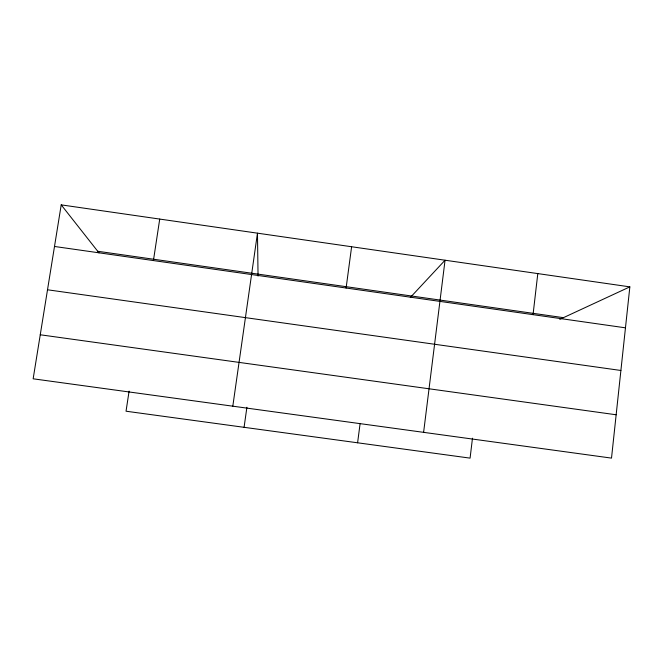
<?xml version="1.0" encoding="UTF-8"?>
<svg xmlns="http://www.w3.org/2000/svg" width="663" height="663" viewBox="0 0 663 663"><rect width="100%" height="100%" fill="white"/><g stroke="black" fill="none" stroke-linecap="round" stroke-linejoin="round"><path stroke-width="0.99" d="M629.85 286.864L611.51 458.116L33.15 378.805L61.211 204.867L629.85 286.864L559.779 319.359M533.044 314.66L537.801 273.587M472.479 438.193L470.084 458.133L126.036 411.217L129.103 391.095M423.607 432.342L445.055 260.219L410.322 297.48M357.597 442.793L360.075 423.79M346.103 288.024L351.614 246.744M244.075 427.312L246.909 407.256M232.812 406.179L257.468 233.169L258.056 276.09M153.426 260.567L159.725 219.072M40.252 334.774L616.151 414.773M47.512 289.781L620.891 370.476M97.718 251.269L563.451 317.66M54.499 246.47L625.466 327.829M61.211 204.867L98.994 252.885"/></g></svg>
